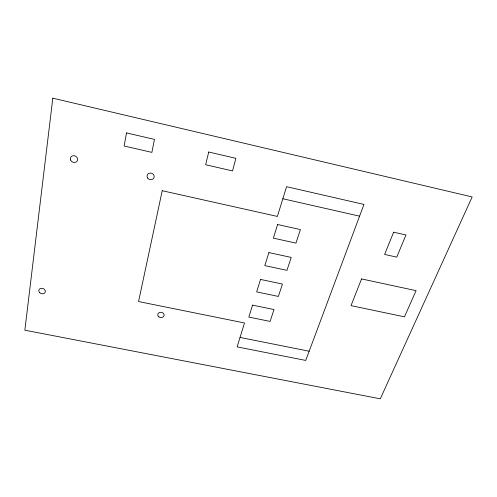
<?xml version="1.0" encoding="UTF-8"?>
<svg xmlns="http://www.w3.org/2000/svg" width="497" height="497" viewBox="0 0 497 497"><rect width="100%" height="100%" fill="white"/><g stroke="black" fill="none" stroke-linecap="round" stroke-linejoin="round"><path stroke-width="0.75" d="M240.039 337.438L309.165 351.224M282.836 198.75L359.579 216.164M52.812 98.176L24.85 330.188L380.292 398.824L472.15 196.942L52.812 98.176M126.486 132.904L124.151 146.006L151.871 152.38L154.461 139.402L126.486 132.904M162.227 190.718L138.557 301.549L244.499 322.975L237.125 346.875L305.73 360.431L363.959 204.429L286.564 186.686L277.382 216.437L162.227 190.718M208.721 152.014L205.64 164.743L232.546 170.925L235.87 158.319L208.721 152.014M252.557 305.133L248.842 317.08L270.101 321.41L274.015 309.55L252.557 305.133M260.54 279.432L256.663 291.907L278.351 296.423L282.439 284.048L260.54 279.432M268.883 252.582L264.833 265.615L286.962 270.343L291.23 257.415L268.883 252.582M277.606 224.52L273.369 238.15L295.957 243.095L300.418 229.583L277.606 224.52M361.549 278.923L351.019 305.63L404.459 316.831L416.076 290.652L361.549 278.923M393.624 232.186L384.603 254.445L396.743 257.123L405.956 234.969L393.624 232.186M70.624 160.034A3.759 3.293 29.3 0 0 76.892 161.463A3.759 3.293 29.3 0 0 74.475 155.785A3.759 3.293 29.3 0 0 70.624 160.034M158.835 316.844A3.206 2.64 7.4 0 0 164.072 315.564A3.206 2.64 7.4 0 0 159.897 312.383A3.206 2.64 7.4 0 0 158.835 316.844M147.671 178.088A3.616 3.28 18.7 0 0 153.859 177.982A3.616 3.28 18.7 0 0 150.355 173.055A3.616 3.28 18.7 0 0 147.671 178.088M39.487 292.472A3.361 2.69 18.4 0 0 45.128 292.379A3.361 2.69 18.4 0 0 41.555 288.285A3.361 2.69 18.4 0 0 39.487 292.472"/></g></svg>
